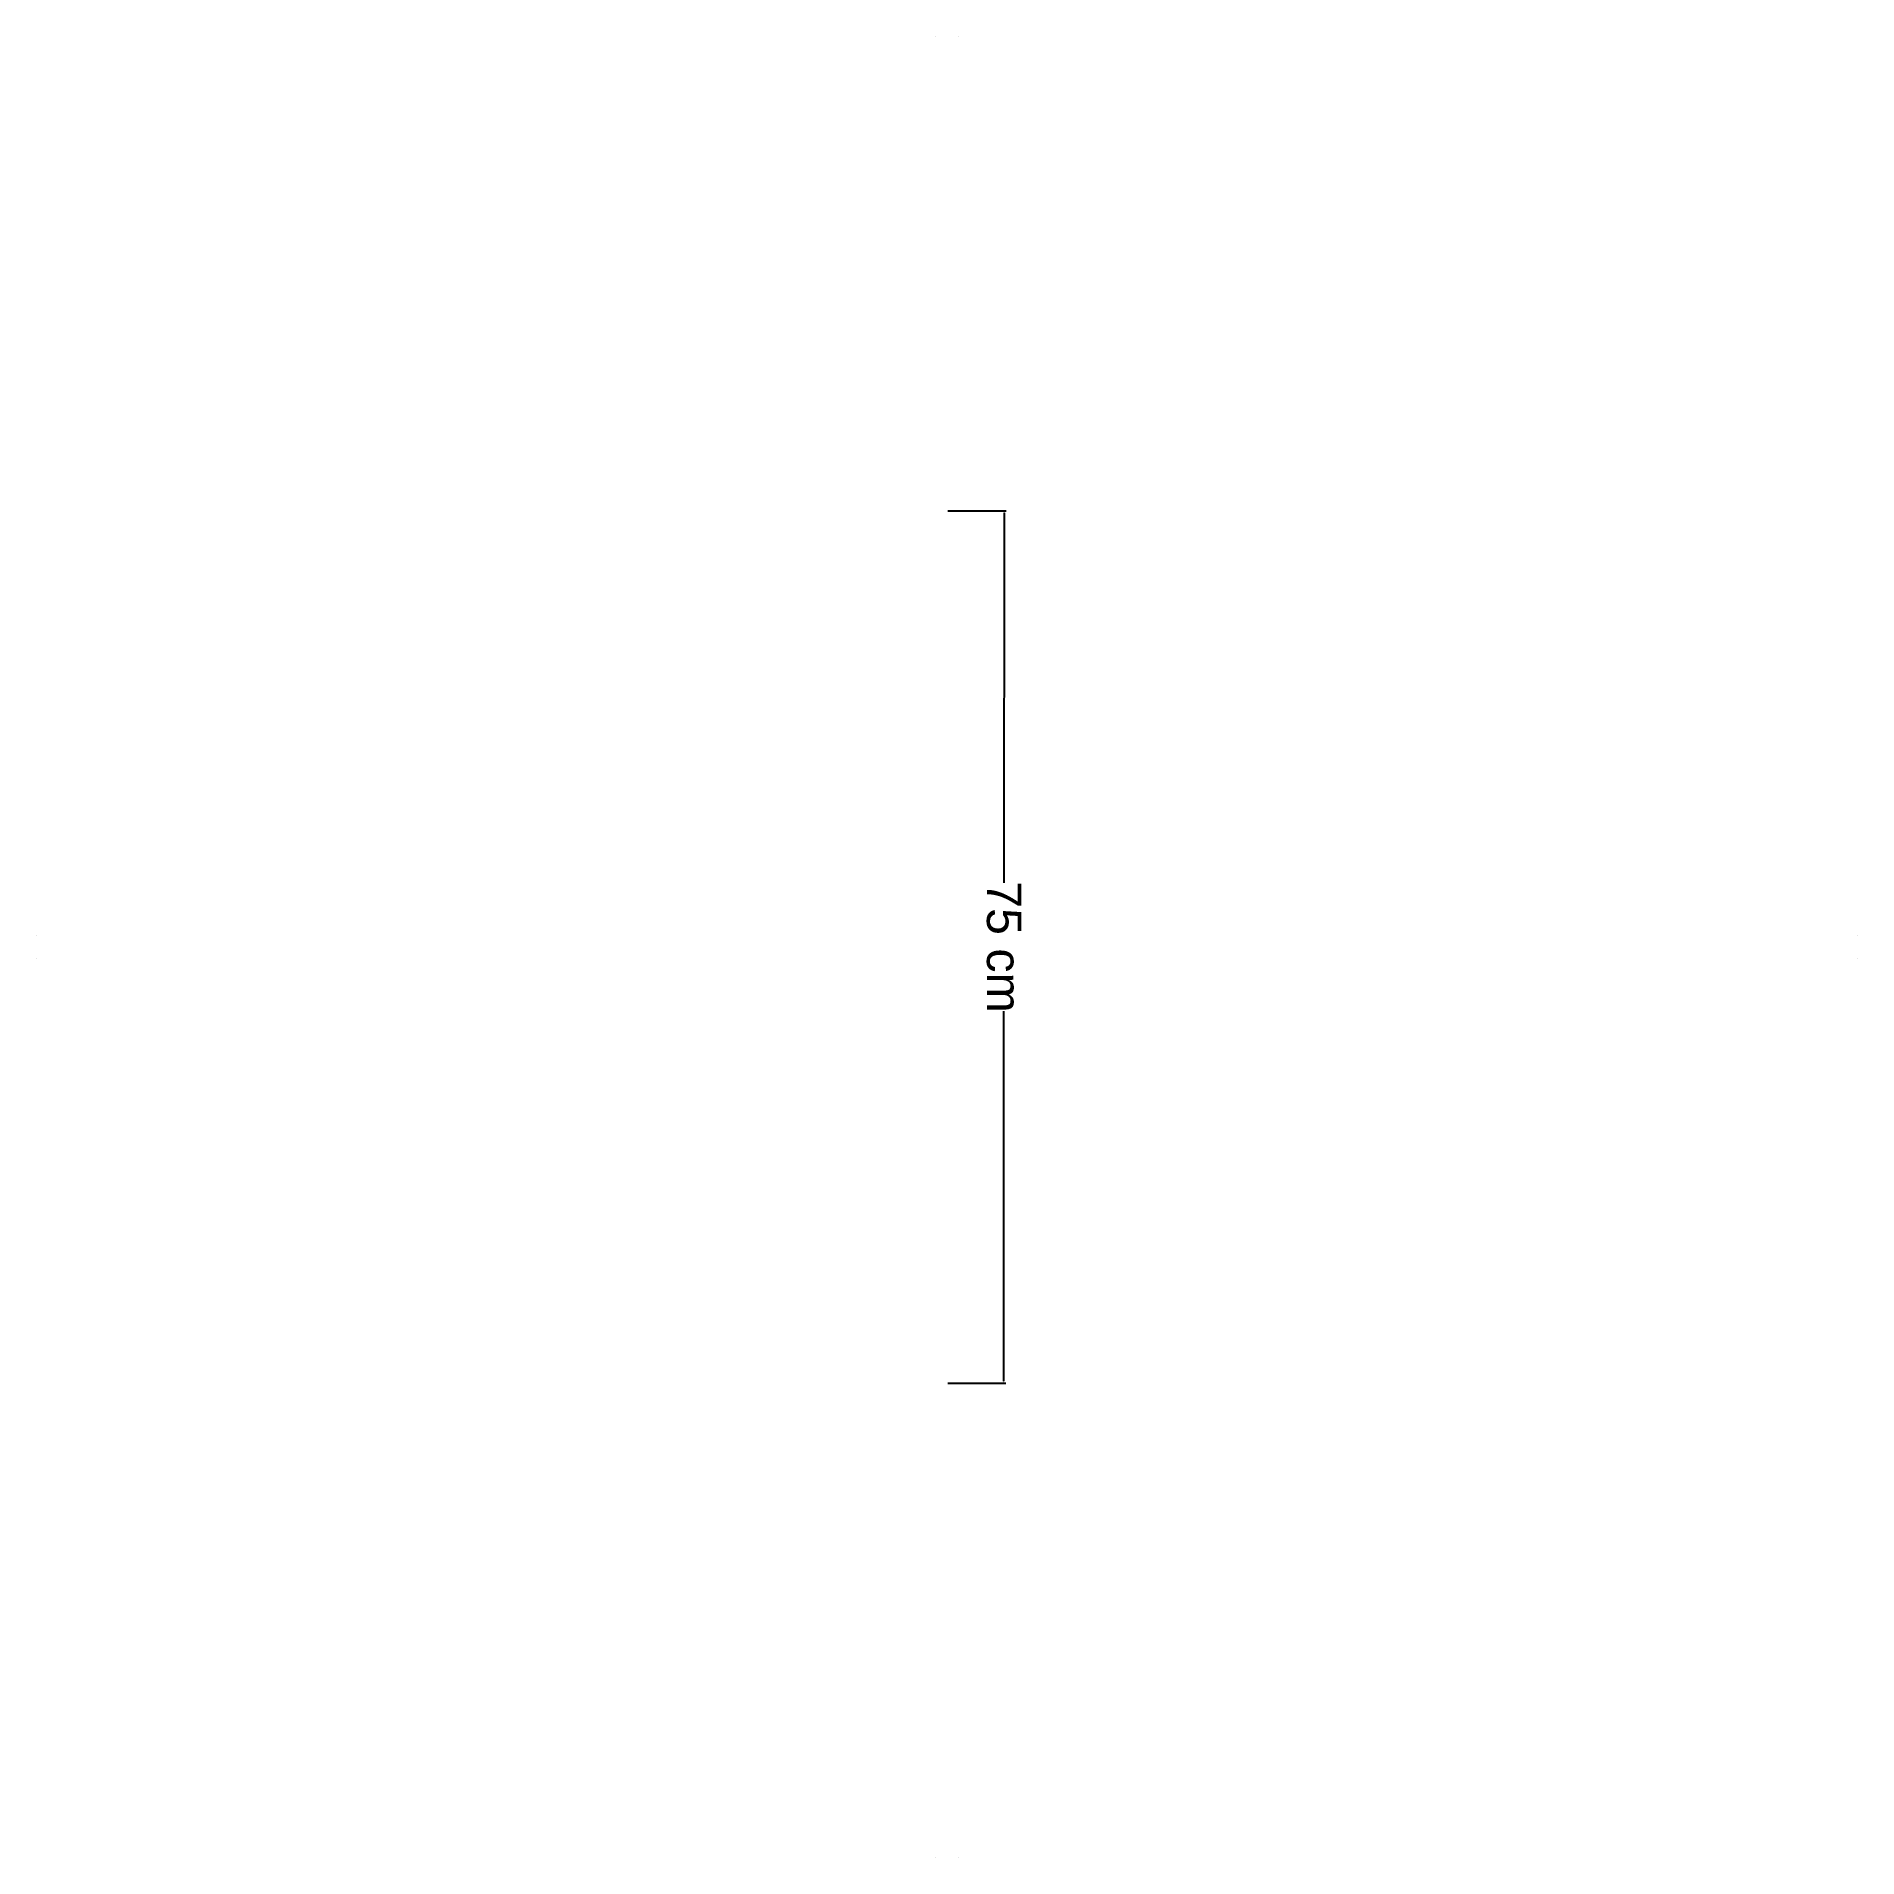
# Model space of a CAD drawing. Header units: inches. Extents: x 10 to 168, y 10 to 168.
import ezdxf

# ---------------------------------------------------------------- set-up
doc = ezdxf.new("R2010")
doc.units = ezdxf.units.IN
doc.header["$MEASUREMENT"] = 0
doc.styles.get("Standard").update_dxf_attribs({"font": 'arial.ttf'})
doc.dimstyles.get("Standard").update_dxf_attribs({"dimtxt": 3, "dimasz": 0.18, "dimexe": 0.18, "dimexo": 0.0625, "dimgap": 0.09, "dimtad": 0, "dimtih": 1, "dimtoh": 1, "dimdec": 4, "dimzin": 0, "dimdsep": 46, "dimtxsty": 'Standard', "dimcen": 0.09, "dimadec": 0, "dimazin": 0, "dimtfac": 1, "dimtdec": 4, "dimtofl": 0, "dimtmove": 0, "dimatfit": 3, "dimfxl": 1, "dimtolj": 1, "dimtzin": 0, "dimarcsym": 0})

# ---------------------------------------------------------------- blocks, each defined once
blk = doc.blocks.new('*D12')
at = {"color": 0, "lineweight": -2, "transparency": 16777216}
for p, q in [((89.06, 126.84), (94.13, 126.84)), ((93.95, 126.66), (93.94, 94.56)), ((93.93, 51.34), (93.94, 83.44)), ((89.06, 51.16), (94.11, 51.16))]:
    blk.add_line(p, q, dxfattribs=at)
at = {"color": 0, "transparency": 16777216}
for points in [[(93.98, 126.66), (93.92, 126.66), (93.95, 126.84)], [(93.96, 51.34), (93.9, 51.34), (93.93, 51.16)]]:
    blk.add_solid(points, dxfattribs=at)
at = {"layer": 'Defpoints', "color": 0, "transparency": 16777216}
for p in [(89, 126.84), (89, 51.16), (93.93, 51.16)]:
    blk.add_point(p, dxfattribs=at)
at = {"color": 0, "transparency": 16777216, "insert": (93.94, 89), "char_height": 3, "attachment_point": 5, "rotation": 269.9859}
blk.add_mtext('\\A1;75 cm', dxfattribs=at)

msp = doc.modelspace()

# ---------------------------------------------------------------- linework, layer by layer
at = {"extrusion": (-1.81003e-17, -8.12503e-17, -1)}
for p, q in [((88, 168, 7.5), (88, 168, 5)), ((10, 90, 5), (10, 90, 7.5)), ((168, 88, 7.5), (168, 88, 5)), ((88, 10, 5), (88, 10, 7.5))]:
    msp.add_line(p, q, dxfattribs=at)
at = {"extrusion": (1, 2.65847e-15, 0)}
msp.add_line((90, 168, 7.5), (90, 168, 5), dxfattribs=at)
at = {"extrusion": (-2.71971e-15, 1, 0)}
msp.add_line((168, 90, 7.5), (168, 90, 5), dxfattribs=at)
at = {"extrusion": (0, -1, 0)}
msp.add_line((10, 88, 7.5), (10, 88, 5), dxfattribs=at)
at = {"extrusion": (1, 0, 0)}
msp.add_line((90, 10, 7.5), (90, 10, 5), dxfattribs=at)

# ---------------------------------------------------------------- dimensions: what is measured, and where the dimension line sits
dim = msp.add_linear_dim(base=(93.93296, 51.15979, 66.34954), p1=(89, 126.839, 66.34954), p2=(89, 51.161, 66.34954), angle=269.9859117, text='75 cm', dimstyle='Standard')
dim.commit()
dim.dimension.update_dxf_attribs({"geometry": '*D12', "text_midpoint": (93.94227, 88.99878, 66.34954)})

doc.saveas('drawing.dxf')
